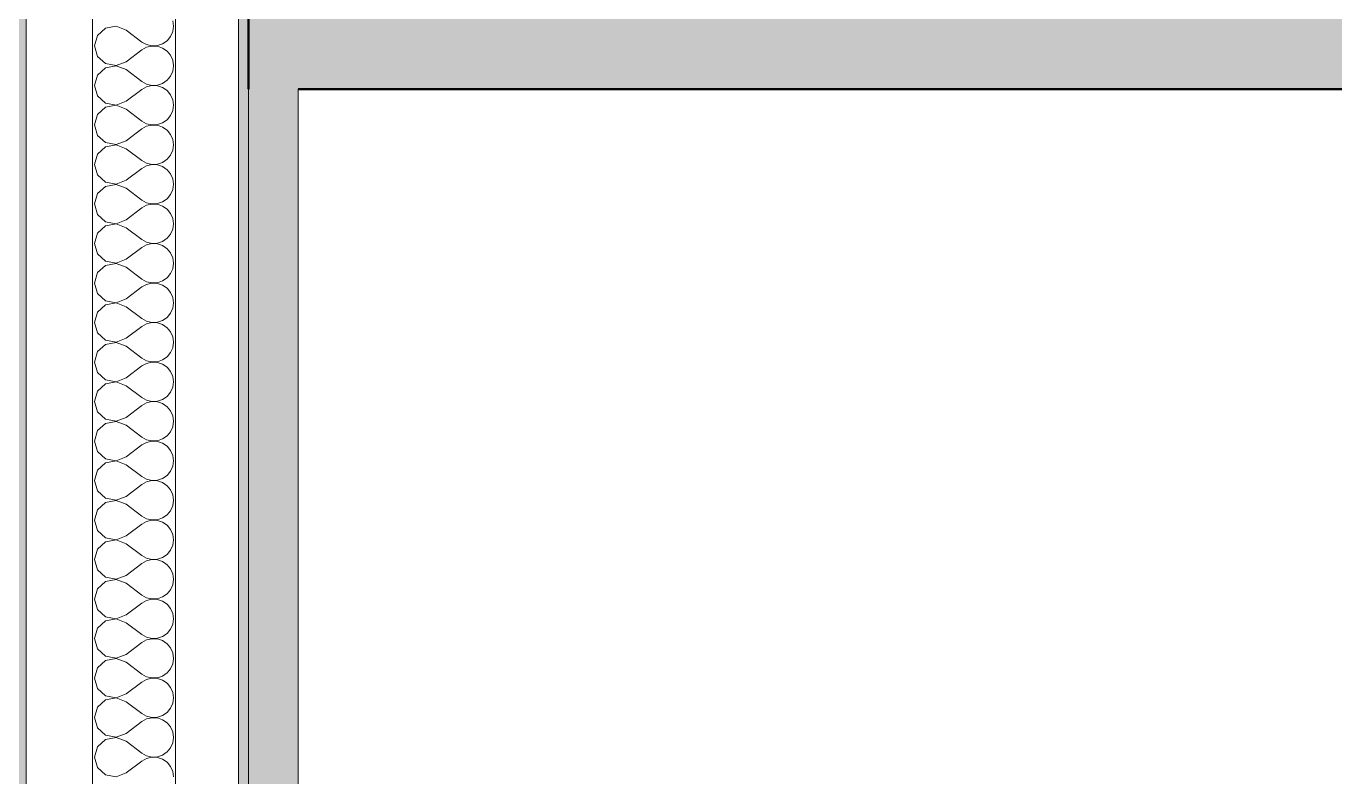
# Model space of a CAD drawing. Header units: millimetres. Extents: x -48147 to 1436659, y -488302 to 18123.
# Drawn here: x 1425405.9 to 1425836, y -468133.7 to -467887.1 of the extents above; entities that cross this region are included whole.
import ezdxf

# ---------------------------------------------------------------- set-up
doc = ezdxf.new("R2010")
doc.units = ezdxf.units.MM
doc.header["$MEASUREMENT"] = 0
doc.linetypes.add('Wipeout_Contour', pattern=[1000, 0, -1000])
doc.layers.add('New_A-20-M_Ceiling', color=7, linetype='Continuous')
doc.layers.add('New_A-25-M_Wall_Int', color=7, linetype='Continuous')
for name, color, linetype, lineweight, true_color in [('New_A-20-M_Ceiling_Pen_No__107', 7, 'Continuous', 15, 0xa6a6a6), ('New_A-20-M_Ceiling_Pen_No__29', 7, 'Continuous', 50, 0x2a2a2a), ('New_A-25-M_Wall_Int_Pen_No__107', 7, 'Continuous', 15, 0xa6a6a6)]:
    doc.layers.add(name, color=color, linetype=linetype, lineweight=lineweight, true_color=true_color)
doc.layers.add('New_A-25-M_Wall_Int_Pen_No__1', color=7, linetype='Continuous', lineweight=13)

# ---------------------------------------------------------------- blocks, each defined once
blk = doc.blocks.new('*X36', base_point=(1424163.9, -483032.8))
at = {"layer": 'New_A-25-M_Wall_Int_Pen_No__107', "linetype": 'Continuous'}
for p, q in [((1425431.9, -467887.75), (1425429.28, -467890.14)), ((1425435.38, -467887.09), (1425431.9, -467887.75)), ((1425438.69, -467888.36), (1425435.38, -467887.09)), ((1425438.69, -467888.36), (1425443.89, -467892.26)), ((1425453.3, -467890.48), (1425454.03, -467888.84)), ((1425454.27, -467887.06), (1425454.03, -467885.29)), ((1425454.03, -467888.84), (1425454.27, -467887.06)), ((1425429.28, -467890.14), (1425428.31, -467893.55)), ((1425443.89, -467892.26), (1425445.45, -467893.12)), ((1425445.45, -467893.12), (1425447.2, -467893.53)), ((1425448.99, -467893.44), (1425450.68, -467892.87)), ((1425450.68, -467892.87), (1425452.16, -467891.86)), ((1425452.16, -467891.86), (1425453.3, -467890.48)), ((1425428.31, -467893.55), (1425429.28, -467896.97)), ((1425429.28, -467896.97), (1425431.9, -467899.36)), ((1425438.69, -467898.75), (1425443.89, -467894.85)), ((1425445.45, -467893.99), (1425443.89, -467894.85)), ((1425447.2, -467893.58), (1425445.45, -467893.99)), ((1425447.2, -467893.53), (1425448.99, -467893.44)), ((1425448.99, -467893.67), (1425447.2, -467893.58)), ((1425450.68, -467894.24), (1425448.99, -467893.67)), ((1425452.16, -467895.25), (1425450.68, -467894.24)), ((1425453.3, -467896.63), (1425452.16, -467895.25)), ((1425454.03, -467898.27), (1425453.3, -467896.63)), ((1425431.9, -467900.73), (1425429.28, -467903.12)), ((1425431.9, -467899.36), (1425435.38, -467900.02)), ((1425435.38, -467900.07), (1425431.9, -467900.73)), ((1425435.38, -467900.02), (1425438.69, -467898.75)), ((1425438.69, -467901.34), (1425435.38, -467900.07)), ((1425438.69, -467901.34), (1425443.89, -467905.24)), ((1425453.3, -467903.46), (1425454.03, -467901.82)), ((1425454.27, -467900.05), (1425454.03, -467898.27)), ((1425454.03, -467901.82), (1425454.27, -467900.05)), ((1425429.28, -467903.12), (1425428.31, -467906.54)), ((1425443.89, -467905.24), (1425445.45, -467906.11)), ((1425445.45, -467906.11), (1425447.2, -467906.51)), ((1425448.99, -467906.42), (1425450.68, -467905.85)), ((1425450.68, -467905.85), (1425452.16, -467904.84)), ((1425452.16, -467904.84), (1425453.3, -467903.46)), ((1425428.31, -467906.54), (1425429.28, -467909.95)), ((1425429.28, -467909.95), (1425431.9, -467912.34)), ((1425438.69, -467911.73), (1425443.89, -467907.83)), ((1425445.45, -467906.97), (1425443.89, -467907.83)), ((1425447.2, -467906.56), (1425445.45, -467906.97)), ((1425447.2, -467906.51), (1425448.99, -467906.42)), ((1425448.99, -467906.65), (1425447.2, -467906.56)), ((1425450.68, -467907.22), (1425448.99, -467906.65)), ((1425452.16, -467908.24), (1425450.68, -467907.22)), ((1425453.3, -467909.62), (1425452.16, -467908.24)), ((1425454.03, -467911.25), (1425453.3, -467909.62)), ((1425431.9, -467913.71), (1425429.28, -467916.11)), ((1425431.9, -467912.34), (1425435.38, -467913)), ((1425435.38, -467913.05), (1425431.9, -467913.71)), ((1425435.38, -467913), (1425438.69, -467911.73)), ((1425438.69, -467914.33), (1425435.38, -467913.05)), ((1425438.69, -467914.33), (1425443.89, -467918.22)), ((1425453.3, -467916.44), (1425454.03, -467914.8)), ((1425454.27, -467913.03), (1425454.03, -467911.25)), ((1425454.03, -467914.8), (1425454.27, -467913.03)), ((1425429.28, -467916.11), (1425428.31, -467919.52)), ((1425443.89, -467918.22), (1425445.45, -467919.09)), ((1425445.45, -467919.09), (1425447.2, -467919.49)), ((1425448.99, -467919.41), (1425450.68, -467918.83)), ((1425450.68, -467918.83), (1425452.16, -467917.82)), ((1425452.16, -467917.82), (1425453.3, -467916.44)), ((1425428.31, -467919.52), (1425429.28, -467922.93)), ((1425429.28, -467922.93), (1425431.9, -467925.32)), ((1425438.69, -467924.71), (1425443.89, -467920.82)), ((1425445.45, -467919.95), (1425443.89, -467920.82)), ((1425447.2, -467919.54), (1425445.45, -467919.95)), ((1425447.2, -467919.49), (1425448.99, -467919.41)), ((1425448.99, -467919.63), (1425447.2, -467919.54)), ((1425450.68, -467920.2), (1425448.99, -467919.63)), ((1425452.16, -467921.22), (1425450.68, -467920.2)), ((1425453.3, -467922.6), (1425452.16, -467921.22)), ((1425454.03, -467924.24), (1425453.3, -467922.6)), ((1425431.9, -467926.69), (1425429.28, -467929.09)), ((1425431.9, -467925.32), (1425435.38, -467925.98)), ((1425435.38, -467926.04), (1425431.9, -467926.69)), ((1425435.38, -467925.98), (1425438.69, -467924.71)), ((1425438.69, -467927.31), (1425435.38, -467926.04)), ((1425438.69, -467927.31), (1425443.89, -467931.2)), ((1425454.27, -467926.01), (1425454.03, -467924.24)), ((1425454.03, -467927.78), (1425454.27, -467926.01)), ((1425429.28, -467929.09), (1425428.31, -467932.5)), ((1425443.89, -467931.2), (1425445.45, -467932.07)), ((1425448.99, -467932.39), (1425450.68, -467931.81)), ((1425450.68, -467931.81), (1425452.16, -467930.8)), ((1425452.16, -467930.8), (1425453.3, -467929.42)), ((1425453.3, -467929.42), (1425454.03, -467927.78)), ((1425428.31, -467932.5), (1425429.28, -467935.91)), ((1425429.28, -467935.91), (1425431.9, -467938.31)), ((1425438.69, -467937.69), (1425443.89, -467933.8)), ((1425445.45, -467932.93), (1425443.89, -467933.8)), ((1425445.45, -467932.07), (1425447.2, -467932.47)), ((1425447.2, -467932.53), (1425445.45, -467932.93)), ((1425447.2, -467932.47), (1425448.99, -467932.39)), ((1425448.99, -467932.61), (1425447.2, -467932.53)), ((1425450.68, -467933.19), (1425448.99, -467932.61)), ((1425452.16, -467934.2), (1425450.68, -467933.19)), ((1425453.3, -467935.58), (1425452.16, -467934.2)), ((1425454.03, -467937.22), (1425453.3, -467935.58)), ((1425431.9, -467939.68), (1425429.28, -467942.07)), ((1425431.9, -467938.31), (1425435.38, -467938.96)), ((1425435.38, -467939.02), (1425431.9, -467939.68)), ((1425435.38, -467938.96), (1425438.69, -467937.69)), ((1425438.69, -467940.29), (1425435.38, -467939.02)), ((1425438.69, -467940.29), (1425443.89, -467944.18)), ((1425454.27, -467938.99), (1425454.03, -467937.22)), ((1425454.03, -467940.76), (1425454.27, -467938.99)), ((1425429.28, -467942.07), (1425428.31, -467945.48)), ((1425443.89, -467944.18), (1425445.45, -467945.05)), ((1425448.99, -467945.37), (1425450.68, -467944.8)), ((1425450.68, -467944.8), (1425452.16, -467943.78)), ((1425452.16, -467943.78), (1425453.3, -467942.4)), ((1425453.3, -467942.4), (1425454.03, -467940.76)), ((1425428.31, -467945.48), (1425429.28, -467948.89)), ((1425429.28, -467948.89), (1425431.9, -467951.29)), ((1425438.69, -467950.67), (1425443.89, -467946.78)), ((1425445.45, -467945.91), (1425443.89, -467946.78)), ((1425445.45, -467945.05), (1425447.2, -467945.46)), ((1425447.2, -467945.51), (1425445.45, -467945.91)), ((1425447.2, -467945.46), (1425448.99, -467945.37)), ((1425448.99, -467945.59), (1425447.2, -467945.51)), ((1425450.68, -467946.17), (1425448.99, -467945.59)), ((1425452.16, -467947.18), (1425450.68, -467946.17)), ((1425453.3, -467948.56), (1425452.16, -467947.18)), ((1425454.03, -467950.2), (1425453.3, -467948.56)), ((1425431.9, -467952.66), (1425429.28, -467955.05)), ((1425431.9, -467951.29), (1425435.38, -467951.95)), ((1425435.38, -467952), (1425431.9, -467952.66)), ((1425435.38, -467951.95), (1425438.69, -467950.67)), ((1425438.69, -467953.27), (1425435.38, -467952)), ((1425438.69, -467953.27), (1425443.89, -467957.16)), ((1425454.27, -467951.97), (1425454.03, -467950.2)), ((1425454.03, -467953.75), (1425454.27, -467951.97)), ((1425429.28, -467955.05), (1425428.31, -467958.46)), ((1425443.89, -467957.16), (1425445.45, -467958.03)), ((1425448.99, -467958.35), (1425450.68, -467957.78)), ((1425450.68, -467957.78), (1425452.16, -467956.76)), ((1425452.16, -467956.76), (1425453.3, -467955.38)), ((1425453.3, -467955.38), (1425454.03, -467953.75)), ((1425428.31, -467958.46), (1425429.28, -467961.88)), ((1425429.28, -467961.88), (1425431.9, -467964.27)), ((1425438.69, -467963.66), (1425443.89, -467959.76)), ((1425445.45, -467958.89), (1425443.89, -467959.76)), ((1425445.45, -467958.03), (1425447.2, -467958.44)), ((1425447.2, -467958.49), (1425445.45, -467958.89)), ((1425447.2, -467958.44), (1425448.99, -467958.35)), ((1425448.99, -467958.58), (1425447.2, -467958.49)), ((1425450.68, -467959.15), (1425448.99, -467958.58)), ((1425452.16, -467960.16), (1425450.68, -467959.15)), ((1425453.3, -467961.54), (1425452.16, -467960.16)), ((1425454.03, -467963.18), (1425453.3, -467961.54)), ((1425431.9, -467965.64), (1425429.28, -467968.03)), ((1425431.9, -467964.27), (1425435.38, -467964.93)), ((1425435.38, -467964.98), (1425431.9, -467965.64)), ((1425435.38, -467964.93), (1425438.69, -467963.66)), ((1425438.69, -467966.25), (1425435.38, -467964.98)), ((1425438.69, -467966.25), (1425443.89, -467970.15)), ((1425454.27, -467964.95), (1425454.03, -467963.18)), ((1425454.03, -467966.73), (1425454.27, -467964.95)), ((1425429.28, -467968.03), (1425428.31, -467971.44)), ((1425443.89, -467970.15), (1425445.45, -467971.01)), ((1425450.68, -467970.76), (1425452.16, -467969.75)), ((1425452.16, -467969.75), (1425453.3, -467968.37)), ((1425453.3, -467968.37), (1425454.03, -467966.73)), ((1425428.31, -467971.44), (1425429.28, -467974.86)), ((1425429.28, -467974.86), (1425431.9, -467977.25)), ((1425438.69, -467976.64), (1425443.89, -467972.74)), ((1425445.45, -467971.88), (1425443.89, -467972.74)), ((1425445.45, -467971.01), (1425447.2, -467971.42)), ((1425447.2, -467971.47), (1425445.45, -467971.88)), ((1425447.2, -467971.42), (1425448.99, -467971.33)), ((1425448.99, -467971.56), (1425447.2, -467971.47)), ((1425448.99, -467971.33), (1425450.68, -467970.76)), ((1425450.68, -467972.13), (1425448.99, -467971.56)), ((1425452.16, -467973.14), (1425450.68, -467972.13)), ((1425453.3, -467974.52), (1425452.16, -467973.14)), ((1425454.03, -467976.16), (1425453.3, -467974.52)), ((1425431.9, -467978.62), (1425429.28, -467981.01)), ((1425431.9, -467977.25), (1425435.38, -467977.91)), ((1425435.38, -467977.96), (1425431.9, -467978.62)), ((1425435.38, -467977.91), (1425438.69, -467976.64)), ((1425438.69, -467979.23), (1425435.38, -467977.96)), ((1425438.69, -467979.23), (1425443.89, -467983.13)), ((1425454.27, -467977.94), (1425454.03, -467976.16)), ((1425454.03, -467979.71), (1425454.27, -467977.94)), ((1425429.28, -467981.01), (1425428.31, -467984.43)), ((1425443.89, -467983.13), (1425445.45, -467983.99)), ((1425450.68, -467983.74), (1425452.16, -467982.73)), ((1425452.16, -467982.73), (1425453.3, -467981.35)), ((1425453.3, -467981.35), (1425454.03, -467979.71)), ((1425428.31, -467984.43), (1425429.28, -467987.84)), ((1425429.28, -467987.84), (1425431.9, -467990.23)), ((1425438.69, -467989.62), (1425443.89, -467985.72)), ((1425445.45, -467984.86), (1425443.89, -467985.72)), ((1425445.45, -467983.99), (1425447.2, -467984.4)), ((1425447.2, -467984.45), (1425445.45, -467984.86)), ((1425447.2, -467984.4), (1425448.99, -467984.31)), ((1425448.99, -467984.54), (1425447.2, -467984.45)), ((1425448.99, -467984.31), (1425450.68, -467983.74)), ((1425450.68, -467985.11), (1425448.99, -467984.54)), ((1425452.16, -467986.13), (1425450.68, -467985.11)), ((1425453.3, -467987.5), (1425452.16, -467986.13)), ((1425454.03, -467989.14), (1425453.3, -467987.5)), ((1425431.9, -467991.6), (1425429.28, -467994)), ((1425431.9, -467990.23), (1425435.38, -467990.89)), ((1425435.38, -467990.94), (1425431.9, -467991.6)), ((1425435.38, -467990.89), (1425438.69, -467989.62)), ((1425438.69, -467992.22), (1425435.38, -467990.94)), ((1425438.69, -467992.22), (1425443.89, -467996.11)), ((1425454.27, -467990.92), (1425454.03, -467989.14)), ((1425454.03, -467992.69), (1425454.27, -467990.92)), ((1425429.28, -467994), (1425428.31, -467997.41)), ((1425443.89, -467996.11), (1425445.45, -467996.98)), ((1425450.68, -467996.72), (1425452.16, -467995.71)), ((1425452.16, -467995.71), (1425453.3, -467994.33)), ((1425453.3, -467994.33), (1425454.03, -467992.69)), ((1425428.31, -467997.41), (1425429.28, -468000.82)), ((1425429.28, -468000.82), (1425431.9, -468003.21)), ((1425438.69, -468002.6), (1425443.89, -467998.71)), ((1425445.45, -467997.84), (1425443.89, -467998.71)), ((1425445.45, -467996.98), (1425447.2, -467997.38)), ((1425447.2, -467997.43), (1425445.45, -467997.84)), ((1425447.2, -467997.38), (1425448.99, -467997.3)), ((1425448.99, -467997.52), (1425447.2, -467997.43)), ((1425448.99, -467997.3), (1425450.68, -467996.72)), ((1425450.68, -467998.09), (1425448.99, -467997.52)), ((1425452.16, -467999.11), (1425450.68, -467998.09)), ((1425453.3, -468000.49), (1425452.16, -467999.11)), ((1425454.03, -468002.13), (1425453.3, -468000.49)), ((1425431.9, -468004.58), (1425429.28, -468006.98)), ((1425431.9, -468003.21), (1425435.38, -468003.87)), ((1425435.38, -468003.93), (1425431.9, -468004.58)), ((1425435.38, -468003.87), (1425438.69, -468002.6)), ((1425438.69, -468005.2), (1425435.38, -468003.93)), ((1425454.27, -468003.9), (1425454.03, -468002.13)), ((1425454.03, -468005.67), (1425454.27, -468003.9)), ((1425429.28, -468006.98), (1425428.31, -468010.39)), ((1425438.69, -468005.2), (1425443.89, -468009.09)), ((1425443.89, -468009.09), (1425445.45, -468009.96)), ((1425450.68, -468009.7), (1425452.16, -468008.69)), ((1425452.16, -468008.69), (1425453.3, -468007.31)), ((1425453.3, -468007.31), (1425454.03, -468005.67)), ((1425428.31, -468010.39), (1425429.28, -468013.8)), ((1425438.69, -468015.58), (1425443.89, -468011.69)), ((1425445.45, -468010.82), (1425443.89, -468011.69)), ((1425445.45, -468009.96), (1425447.2, -468010.36)), ((1425447.2, -468010.42), (1425445.45, -468010.82)), ((1425447.2, -468010.36), (1425448.99, -468010.28)), ((1425448.99, -468010.5), (1425447.2, -468010.42)), ((1425448.99, -468010.28), (1425450.68, -468009.7)), ((1425450.68, -468011.07), (1425448.99, -468010.5)), ((1425452.16, -468012.09), (1425450.68, -468011.07)), ((1425453.3, -468013.47), (1425452.16, -468012.09)), ((1425454.03, -468015.11), (1425453.3, -468013.47)), ((1425429.28, -468013.8), (1425431.9, -468016.2)), ((1425431.9, -468017.57), (1425429.28, -468019.96)), ((1425431.9, -468016.2), (1425435.38, -468016.85)), ((1425435.38, -468016.91), (1425431.9, -468017.57)), ((1425435.38, -468016.85), (1425438.69, -468015.58)), ((1425438.69, -468018.18), (1425435.38, -468016.91)), ((1425454.27, -468016.88), (1425454.03, -468015.11)), ((1425454.03, -468018.65), (1425454.27, -468016.88)), ((1425429.28, -468019.96), (1425428.31, -468023.37)), ((1425438.69, -468018.18), (1425443.89, -468022.07)), ((1425443.89, -468022.07), (1425445.45, -468022.94)), ((1425450.68, -468022.69), (1425452.16, -468021.67)), ((1425452.16, -468021.67), (1425453.3, -468020.29)), ((1425453.3, -468020.29), (1425454.03, -468018.65)), ((1425428.31, -468023.37), (1425429.28, -468026.78)), ((1425438.69, -468028.56), (1425443.89, -468024.67)), ((1425445.45, -468023.8), (1425443.89, -468024.67)), ((1425445.45, -468022.94), (1425447.2, -468023.35)), ((1425447.2, -468023.4), (1425445.45, -468023.8)), ((1425447.2, -468023.35), (1425448.99, -468023.26)), ((1425448.99, -468023.48), (1425447.2, -468023.4)), ((1425448.99, -468023.26), (1425450.68, -468022.69)), ((1425450.68, -468024.06), (1425448.99, -468023.48)), ((1425452.16, -468025.07), (1425450.68, -468024.06)), ((1425453.3, -468026.45), (1425452.16, -468025.07)), ((1425454.03, -468028.09), (1425453.3, -468026.45)), ((1425429.28, -468026.78), (1425431.9, -468029.18)), ((1425431.9, -468030.55), (1425429.28, -468032.94)), ((1425431.9, -468029.18), (1425435.38, -468029.84)), ((1425435.38, -468029.89), (1425431.9, -468030.55)), ((1425435.38, -468029.84), (1425438.69, -468028.56)), ((1425438.69, -468031.16), (1425435.38, -468029.89)), ((1425454.27, -468029.86), (1425454.03, -468028.09)), ((1425454.03, -468031.64), (1425454.27, -468029.86)), ((1425429.28, -468032.94), (1425428.31, -468036.35)), ((1425438.69, -468031.16), (1425443.89, -468035.05)), ((1425443.89, -468035.05), (1425445.45, -468035.92)), ((1425450.68, -468035.67), (1425452.16, -468034.65)), ((1425452.16, -468034.65), (1425453.3, -468033.27)), ((1425453.3, -468033.27), (1425454.03, -468031.64)), ((1425428.31, -468036.35), (1425429.28, -468039.77)), ((1425438.69, -468041.55), (1425443.89, -468037.65)), ((1425445.45, -468036.78), (1425443.89, -468037.65)), ((1425445.45, -468035.92), (1425447.2, -468036.33)), ((1425447.2, -468036.38), (1425445.45, -468036.78)), ((1425447.2, -468036.33), (1425448.99, -468036.24)), ((1425448.99, -468036.47), (1425447.2, -468036.38)), ((1425448.99, -468036.24), (1425450.68, -468035.67)), ((1425450.68, -468037.04), (1425448.99, -468036.47)), ((1425452.16, -468038.05), (1425450.68, -468037.04)), ((1425453.3, -468039.43), (1425452.16, -468038.05)), ((1425454.03, -468041.07), (1425453.3, -468039.43)), ((1425429.28, -468039.77), (1425431.9, -468042.16)), ((1425431.9, -468043.53), (1425429.28, -468045.92)), ((1425431.9, -468042.16), (1425435.38, -468042.82)), ((1425435.38, -468042.87), (1425431.9, -468043.53)), ((1425435.38, -468042.82), (1425438.69, -468041.55)), ((1425438.69, -468044.14), (1425435.38, -468042.87)), ((1425454.27, -468042.84), (1425454.03, -468041.07)), ((1425454.03, -468044.62), (1425454.27, -468042.84)), ((1425429.28, -468045.92), (1425428.31, -468049.33)), ((1425438.69, -468044.14), (1425443.89, -468048.04)), ((1425443.89, -468048.04), (1425445.45, -468048.9)), ((1425450.68, -468048.65), (1425452.16, -468047.64)), ((1425452.16, -468047.64), (1425453.3, -468046.26)), ((1425453.3, -468046.26), (1425454.03, -468044.62)), ((1425428.31, -468049.33), (1425429.28, -468052.75)), ((1425438.69, -468054.53), (1425443.89, -468050.63)), ((1425445.45, -468049.77), (1425443.89, -468050.63)), ((1425445.45, -468048.9), (1425447.2, -468049.31)), ((1425447.2, -468049.36), (1425445.45, -468049.77)), ((1425447.2, -468049.31), (1425448.99, -468049.22)), ((1425448.99, -468049.45), (1425447.2, -468049.36)), ((1425448.99, -468049.22), (1425450.68, -468048.65)), ((1425450.68, -468050.02), (1425448.99, -468049.45)), ((1425452.16, -468051.03), (1425450.68, -468050.02)), ((1425453.3, -468052.41), (1425452.16, -468051.03)), ((1425454.03, -468054.05), (1425453.3, -468052.41)), ((1425429.28, -468052.75), (1425431.9, -468055.14)), ((1425431.9, -468056.51), (1425429.28, -468058.9)), ((1425431.9, -468055.14), (1425435.38, -468055.8)), ((1425435.38, -468055.85), (1425431.9, -468056.51)), ((1425435.38, -468055.8), (1425438.69, -468054.53)), ((1425438.69, -468057.12), (1425435.38, -468055.85)), ((1425454.27, -468055.83), (1425454.03, -468054.05)), ((1425454.03, -468057.6), (1425454.27, -468055.83)), ((1425429.28, -468058.9), (1425428.31, -468062.32)), ((1425438.69, -468057.12), (1425443.89, -468061.02)), ((1425443.89, -468061.02), (1425445.45, -468061.88)), ((1425450.68, -468061.63), (1425452.16, -468060.62)), ((1425452.16, -468060.62), (1425453.3, -468059.24)), ((1425453.3, -468059.24), (1425454.03, -468057.6)), ((1425428.31, -468062.32), (1425429.28, -468065.73)), ((1425438.69, -468067.51), (1425443.89, -468063.61)), ((1425445.45, -468062.75), (1425443.89, -468063.61)), ((1425445.45, -468061.88), (1425447.2, -468062.29)), ((1425447.2, -468062.34), (1425445.45, -468062.75)), ((1425447.2, -468062.29), (1425448.99, -468062.2)), ((1425448.99, -468062.43), (1425447.2, -468062.34)), ((1425448.99, -468062.2), (1425450.68, -468061.63)), ((1425450.68, -468063), (1425448.99, -468062.43)), ((1425452.16, -468064.02), (1425450.68, -468063)), ((1425453.3, -468065.39), (1425452.16, -468064.02)), ((1425429.28, -468065.73), (1425431.9, -468068.12)), ((1425431.9, -468069.49), (1425429.28, -468071.89)), ((1425431.9, -468068.12), (1425435.38, -468068.78)), ((1425435.38, -468068.83), (1425431.9, -468069.49)), ((1425435.38, -468068.78), (1425438.69, -468067.51)), ((1425438.69, -468070.11), (1425435.38, -468068.83)), ((1425454.03, -468067.03), (1425453.3, -468065.39)), ((1425454.27, -468068.81), (1425454.03, -468067.03)), ((1425454.03, -468070.58), (1425454.27, -468068.81)), ((1425429.28, -468071.89), (1425428.31, -468075.3)), ((1425438.69, -468070.11), (1425443.89, -468074)), ((1425450.68, -468074.61), (1425452.16, -468073.6)), ((1425452.16, -468073.6), (1425453.3, -468072.22)), ((1425453.3, -468072.22), (1425454.03, -468070.58)), ((1425428.31, -468075.3), (1425429.28, -468078.71)), ((1425438.69, -468080.49), (1425443.89, -468076.6)), ((1425443.89, -468074), (1425445.45, -468074.87)), ((1425445.45, -468075.73), (1425443.89, -468076.6)), ((1425445.45, -468074.87), (1425447.2, -468075.27)), ((1425447.2, -468075.32), (1425445.45, -468075.73)), ((1425447.2, -468075.27), (1425448.99, -468075.18)), ((1425448.99, -468075.41), (1425447.2, -468075.32)), ((1425448.99, -468075.18), (1425450.68, -468074.61)), ((1425450.68, -468075.98), (1425448.99, -468075.41)), ((1425452.16, -468077), (1425450.68, -468075.98)), ((1425453.3, -468078.38), (1425452.16, -468077)), ((1425429.28, -468078.71), (1425431.9, -468081.1)), ((1425431.9, -468082.47), (1425429.28, -468084.87)), ((1425431.9, -468081.1), (1425435.38, -468081.76)), ((1425435.38, -468081.81), (1425431.9, -468082.47)), ((1425435.38, -468081.76), (1425438.69, -468080.49)), ((1425438.69, -468083.09), (1425435.38, -468081.81)), ((1425454.03, -468080.01), (1425453.3, -468078.38)), ((1425454.27, -468081.79), (1425454.03, -468080.01)), ((1425454.03, -468083.56), (1425454.27, -468081.79)), ((1425429.28, -468084.87), (1425428.31, -468088.28)), ((1425438.69, -468083.09), (1425443.89, -468086.98)), ((1425450.68, -468087.59), (1425452.16, -468086.58)), ((1425452.16, -468086.58), (1425453.3, -468085.2)), ((1425453.3, -468085.2), (1425454.03, -468083.56)), ((1425428.31, -468088.28), (1425429.28, -468091.69)), ((1425438.69, -468093.47), (1425443.89, -468089.58)), ((1425443.89, -468086.98), (1425445.45, -468087.85)), ((1425445.45, -468088.71), (1425443.89, -468089.58)), ((1425445.45, -468087.85), (1425447.2, -468088.25)), ((1425447.2, -468088.31), (1425445.45, -468088.71)), ((1425447.2, -468088.25), (1425448.99, -468088.17)), ((1425448.99, -468088.39), (1425447.2, -468088.31)), ((1425448.99, -468088.17), (1425450.68, -468087.59)), ((1425450.68, -468088.96), (1425448.99, -468088.39)), ((1425452.16, -468089.98), (1425450.68, -468088.96)), ((1425453.3, -468091.36), (1425452.16, -468089.98)), ((1425429.28, -468091.69), (1425431.9, -468094.09)), ((1425431.9, -468095.46), (1425429.28, -468097.85)), ((1425431.9, -468094.09), (1425435.38, -468094.74)), ((1425435.38, -468094.8), (1425431.9, -468095.46)), ((1425435.38, -468094.74), (1425438.69, -468093.47)), ((1425438.69, -468096.07), (1425435.38, -468094.8)), ((1425454.03, -468093), (1425453.3, -468091.36)), ((1425454.27, -468094.77), (1425454.03, -468093)), ((1425454.03, -468096.54), (1425454.27, -468094.77)), ((1425429.28, -468097.85), (1425428.31, -468101.26)), ((1425438.69, -468096.07), (1425443.89, -468099.96)), ((1425450.68, -468100.58), (1425452.16, -468099.56)), ((1425452.16, -468099.56), (1425453.3, -468098.18)), ((1425453.3, -468098.18), (1425454.03, -468096.54)), ((1425428.31, -468101.26), (1425429.28, -468104.67)), ((1425438.69, -468106.45), (1425443.89, -468102.56)), ((1425443.89, -468099.96), (1425445.45, -468100.83)), ((1425445.45, -468101.69), (1425443.89, -468102.56)), ((1425445.45, -468100.83), (1425447.2, -468101.23)), ((1425447.2, -468101.29), (1425445.45, -468101.69)), ((1425447.2, -468101.23), (1425448.99, -468101.15)), ((1425448.99, -468101.37), (1425447.2, -468101.29)), ((1425448.99, -468101.15), (1425450.68, -468100.58)), ((1425450.68, -468101.95), (1425448.99, -468101.37)), ((1425452.16, -468102.96), (1425450.68, -468101.95)), ((1425453.3, -468104.34), (1425452.16, -468102.96)), ((1425429.28, -468104.67), (1425431.9, -468107.07)), ((1425431.9, -468107.07), (1425435.38, -468107.73)), ((1425435.38, -468107.78), (1425431.9, -468108.44)), ((1425435.38, -468107.73), (1425438.69, -468106.45)), ((1425438.69, -468109.05), (1425435.38, -468107.78)), ((1425454.03, -468105.98), (1425453.3, -468104.34)), ((1425454.27, -468107.75), (1425454.03, -468105.98)), ((1425454.03, -468109.53), (1425454.27, -468107.75)), ((1425429.28, -468110.83), (1425428.31, -468114.24)), ((1425431.9, -468108.44), (1425429.28, -468110.83)), ((1425438.69, -468109.05), (1425443.89, -468112.94)), ((1425450.68, -468113.56), (1425452.16, -468112.54)), ((1425452.16, -468112.54), (1425453.3, -468111.16)), ((1425453.3, -468111.16), (1425454.03, -468109.53)), ((1425428.31, -468114.24), (1425429.28, -468117.66)), ((1425438.69, -468119.44), (1425443.89, -468115.54)), ((1425443.89, -468112.94), (1425445.45, -468113.81)), ((1425445.45, -468114.67), (1425443.89, -468115.54)), ((1425445.45, -468113.81), (1425447.2, -468114.22)), ((1425447.2, -468114.27), (1425445.45, -468114.67)), ((1425447.2, -468114.22), (1425448.99, -468114.13)), ((1425448.99, -468114.36), (1425447.2, -468114.27)), ((1425448.99, -468114.13), (1425450.68, -468113.56)), ((1425450.68, -468114.93), (1425448.99, -468114.36)), ((1425452.16, -468115.94), (1425450.68, -468114.93)), ((1425453.3, -468117.32), (1425452.16, -468115.94)), ((1425429.28, -468117.66), (1425431.9, -468120.05)), ((1425431.9, -468120.05), (1425435.38, -468120.71)), ((1425435.38, -468120.76), (1425431.9, -468121.42)), ((1425435.38, -468120.71), (1425438.69, -468119.44)), ((1425438.69, -468122.03), (1425435.38, -468120.76)), ((1425454.03, -468118.96), (1425453.3, -468117.32)), ((1425454.27, -468120.73), (1425454.03, -468118.96)), ((1425454.03, -468122.51), (1425454.27, -468120.73)), ((1425429.28, -468123.81), (1425428.31, -468127.22)), ((1425431.9, -468121.42), (1425429.28, -468123.81)), ((1425438.69, -468122.03), (1425443.89, -468125.93)), ((1425450.68, -468126.54), (1425452.16, -468125.52)), ((1425452.16, -468125.52), (1425453.3, -468124.15)), ((1425453.3, -468124.15), (1425454.03, -468122.51)), ((1425428.31, -468127.22), (1425429.28, -468130.64)), ((1425438.69, -468132.42), (1425443.89, -468128.52)), ((1425443.89, -468125.93), (1425445.45, -468126.79)), ((1425445.45, -468127.66), (1425443.89, -468128.52)), ((1425445.45, -468126.79), (1425447.2, -468127.2)), ((1425447.2, -468127.25), (1425445.45, -468127.66)), ((1425447.2, -468127.2), (1425448.99, -468127.11)), ((1425448.99, -468127.34), (1425447.2, -468127.25)), ((1425448.99, -468127.11), (1425450.68, -468126.54)), ((1425450.68, -468127.91), (1425448.99, -468127.34)), ((1425452.16, -468128.92), (1425450.68, -468127.91)), ((1425453.3, -468130.3), (1425452.16, -468128.92)), ((1425429.28, -468130.64), (1425431.9, -468133.03)), ((1425431.9, -468133.03), (1425435.38, -468133.69)), ((1425435.38, -468133.69), (1425438.69, -468132.42)), ((1425454.03, -468131.94), (1425453.3, -468130.3)), ((1425454.27, -468133.72), (1425454.03, -468131.94))]:
    blk.add_line(p, q, dxfattribs=at)
blk = doc.blocks.new('Section Elem_13_2', base_point=(1424163.9, -483032.8))
at = {"layer": 'New_A-25-M_Wall_Int_Pen_No__107', "linetype": 'Continuous', "lineweight": 0, "true_color": 0x535353}
blk.add_hatch(color=251, dxfattribs=at).paths.add_polyline_path([(1425405.85, -466936.53), (1425402.58, -466936.53), (1425402.58, -468782.8), (1425405.85, -468782.8)])
at = {"layer": 'New_A-25-M_Wall_Int_Pen_No__1', "linetype": 'Continuous'}
blk.add_line((1425478.91, -467907.8), (1425478.91, -468782.8), dxfattribs=at)
at = {"color": 254, "linetype": 'Wipeout_Contour', "lineweight": 0, "ltscale": 10507112.3275772}
blk.add_wipeout([(1425945.65, -467907.8), (1425495.27, -467907.8), (1425495.27, -468782.8), (1426008.09, -468782.8), (1426008.09, -470882.8), (1426038, -470882.8), (1426038, -467907.8)], dxfattribs=at).dxf.layer = 'New_A-25-M_Wall_Int'
at = {"layer": 'New_A-25-M_Wall_Int_Pen_No__107', "linetype": 'Continuous'}
blk.add_hatch(color=256, dxfattribs=at).paths.add_polyline_path([(1425478.91, -467907.8), (1425478.91, -468782.8), (1425495.27, -468782.8), (1425495.27, -467907.8)])
at = {"layer": 'New_A-25-M_Wall_Int_Pen_No__1', "linetype": 'Continuous'}
blk.add_line((1425495.27, -467907.8), (1425495.27, -468782.8), dxfattribs=at)
at = {"color": 254, "linetype": 'Wipeout_Contour', "lineweight": 0, "ltscale": 6000941.738095572}
blk.add_wipeout([(1425427.66, -466936.53), (1425405.85, -466936.53), (1425405.85, -468782.8), (1425427.66, -468782.8)], dxfattribs=at).dxf.layer = 'New_A-25-M_Wall_Int'
at = {"layer": 'New_A-25-M_Wall_Int_Pen_No__1', "linetype": 'Continuous'}
blk.add_line((1425405.85, -466936.53), (1425405.85, -468782.8), dxfattribs=at)
at = {"color": 254, "linetype": 'Wipeout_Contour', "lineweight": 0, "ltscale": 6001034.984916029}
blk.add_wipeout([(1425454.92, -466936.53), (1425427.66, -466936.53), (1425427.66, -468782.8), (1425454.92, -468782.8)], dxfattribs=at).dxf.layer = 'New_A-25-M_Wall_Int'
at = {"layer": 'New_A-25-M_Wall_Int_Pen_No__1', "linetype": 'Continuous'}
blk.add_line((1425427.66, -466936.53), (1425427.66, -468782.8), dxfattribs=at)
at = {"layer": 'New_A-25-M_Wall_Int'}
blk.add_blockref('*X36', (1424163.9, -483032.8), dxfattribs=at)
at = {"color": 254, "linetype": 'Wipeout_Contour', "lineweight": 0, "ltscale": 6001126.159714846}
blk.add_wipeout([(1425475.64, -466936.53), (1425454.92, -466936.53), (1425454.92, -468782.8), (1425475.64, -468782.8)], dxfattribs=at).dxf.layer = 'New_A-25-M_Wall_Int'
at = {"layer": 'New_A-25-M_Wall_Int_Pen_No__107', "linetype": 'Continuous', "lineweight": 0, "true_color": 0x535353}
blk.add_hatch(color=251, dxfattribs=at).paths.add_polyline_path([(1425478.91, -466936.53), (1425475.64, -466936.53), (1425475.64, -468782.8), (1425478.91, -468782.8), (1425478.91, -467907.8), (1425478.91, -467882.8)])
at = {"layer": 'New_A-25-M_Wall_Int_Pen_No__1', "linetype": 'Continuous'}
for p, q in [((1425454.92, -466936.53), (1425454.92, -468782.8)), ((1425475.64, -466936.53), (1425475.64, -468782.8))]:
    blk.add_line(p, q, dxfattribs=at)
blk = doc.blocks.new('Section Elem_304_2', base_point=(1424163.9, -483032.8))
at = {"layer": 'New_A-20-M_Ceiling_Pen_No__107', "linetype": 'Continuous'}
blk.add_hatch(color=256, dxfattribs=at).paths.add_polyline_path([(1428908.37, -467882.8), (1425478.91, -467882.8), (1425478.91, -467907.8), (1428908.37, -467907.8)])
at = {"layer": 'New_A-20-M_Ceiling_Pen_No__29', "linetype": 'Continuous'}
for p, q in [((1425478.91, -467882.8), (1425478.91, -467907.8)), ((1428908.37, -467907.8), (1425495.27, -467907.8))]:
    blk.add_line(p, q, dxfattribs=at)

msp = doc.modelspace()

# ---------------------------------------------------------------- block references
at = {"layer": 'New_A-25-M_Wall_Int'}
msp.add_blockref('Section Elem_13_2', (1424163.9, -483032.8), dxfattribs=at)

# ---------------------------------------------------------------- next in the draw order: block references
at = {"layer": 'New_A-20-M_Ceiling'}
msp.add_blockref('Section Elem_304_2', (1424163.9, -483032.8), dxfattribs=at)

doc.saveas('drawing.dxf')
